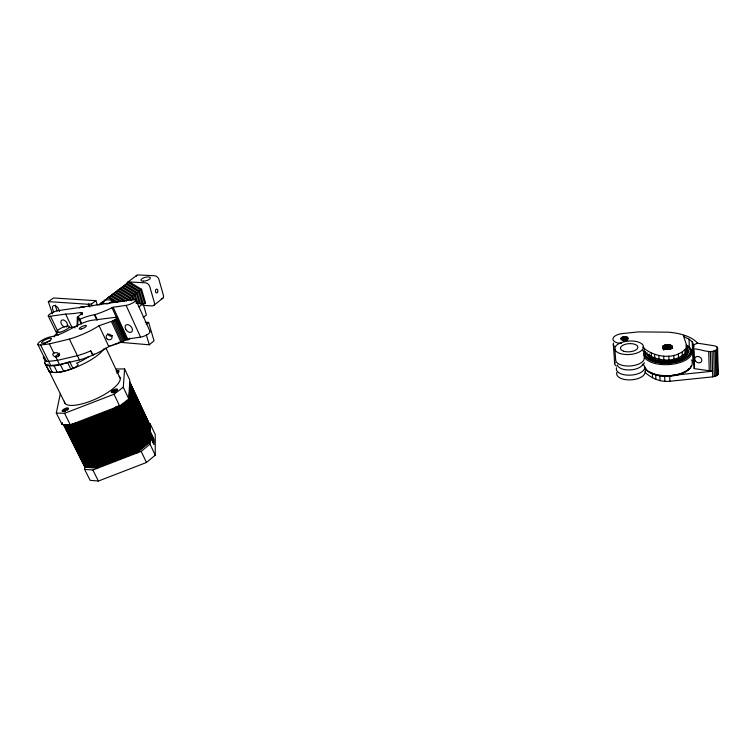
<?xml version="1.0" encoding="UTF-8"?>
<svg xmlns="http://www.w3.org/2000/svg" width="756" height="756" viewBox="0 0 756 756"><rect width="100%" height="100%" fill="white"/><g stroke="black" fill="none" stroke-linecap="round" stroke-linejoin="round"><path stroke-width="1.13" d="M130.694 383.963L129.852 399.111L115.829 409.894L76.176 425.193L63.532 424.702L84.899 467.255L84.615 469.381L90.125 480.334L98.393 481.052L146.475 462.492L155.235 455.178L155.263 434.662L150.264 423.946L148.195 423.87M155.235 455.178L150.038 444.122L150.264 423.946M149.612 424.475L149.404 440.71L135.853 451.786L96.872 466.839L84.209 465.885M149.924 425.155L149.735 441.4L136.184 452.485L97.222 467.529L84.559 466.565M148.667 422.453L148.431 438.631L134.851 449.688L95.842 464.751L83.179 463.825M148.979 423.124L148.752 439.321L135.182 450.387L96.182 465.45L83.519 464.505M149.301 423.804L149.083 440.02L135.522 451.086L96.532 466.14L83.869 465.195M148.034 421.092L147.779 437.242L134.181 448.289L95.152 463.362L82.489 462.445M148.346 421.772L148.1 437.932L134.511 448.988L95.492 464.061L82.829 463.135M147.089 419.06L146.796 435.154L133.179 446.191L94.113 461.273L81.45 460.376M147.401 419.741L147.118 435.853L133.51 446.89L94.453 461.973L81.799 461.065M147.722 420.421L147.448 436.543L133.85 447.59L94.802 462.663L82.139 461.755M146.447 417.699L146.144 433.764L132.508 444.783L93.413 459.875L80.76 458.996M146.768 418.38L146.466 434.454L132.839 445.492L93.763 460.574L81.1 459.686M145.814 416.348L145.483 432.366L131.837 443.385L92.723 458.476L80.06 457.616M146.135 417.019L145.814 433.065L132.168 444.084L93.073 459.175L80.41 458.306M144.859 414.297L144.5 430.268L130.826 441.268L91.684 456.378L79.021 455.547M145.18 414.987L144.831 430.967L131.166 441.976L92.024 457.087L79.371 456.237M145.502 415.668L145.152 431.667L131.497 442.676L92.374 457.786L79.711 456.926M144.226 412.937L143.838 428.869L130.155 439.86L90.985 454.98L78.322 454.158M144.547 413.617L144.169 429.569L130.495 440.568L91.334 455.679L78.671 454.857M143.271 410.895L142.856 426.771L129.144 437.743L89.936 452.882L77.282 452.079M143.593 411.576L143.186 427.471L129.484 438.452L90.285 453.581L77.632 452.768M143.905 412.256L143.508 428.17L129.815 439.16L90.635 454.28L77.981 453.468M142.629 409.525L142.194 425.363L128.463 436.335L89.236 451.474L76.583 450.689M142.95 410.206L142.525 426.072L128.804 437.034L89.586 452.173L76.932 451.389M141.996 408.155L141.533 423.965L127.792 434.917L88.537 450.066L75.883 449.3M142.317 408.845L141.863 424.664L128.133 435.626L88.887 450.774L76.233 449.99M645.265 367.359L645.577 372.85C652.267 378.784 660.933 382.252 669.92 381.26L669.665 375.685L712.587 371.224L694.244 368.616L693.904 350.548M141.032 406.104L140.54 421.848L126.772 432.791L87.488 447.958L74.835 447.212M141.353 406.785L140.871 422.557L127.112 433.5L87.838 448.658L75.184 447.911M141.674 407.475L141.202 423.256L127.452 434.209L88.187 449.366L75.534 448.601M693.583 348.988L693.706 344.802L692.25 341.863L689.047 339.16L684.416 337.015L683.859 335.088L685.805 335.74A42.553 19.996 -3.4 0 1 697.552 343.167L715.006 345.908L717.123 347.07L717.642 348.61C711.736 355.329 700.68 348.469 693.583 348.988L694.244 368.616M77.017 326.62L77.32 317.255L82.281 313.249L82.111 312.578L80.741 312.53A96.116 23.379 -22.7 0 1 65.602 314.071L50.491 316.235A6.246 1.54 -23.8 0 1 49.735 314.099A6.246 1.54 -23.8 0 1 58.212 310.612L133.623 299.556A6.483 1.71 -23.1 0 1 134.568 301.786A6.483 1.71 -23.1 0 1 126.12 305.377L113.126 307.248L110.631 308.457A35.248 8.977 -23.3 0 1 94.887 314.676L93.838 314.846A21.952 5.783 -23.8 0 0 80.023 319.202L78.492 317.501L77.32 317.255M140.389 404.725L139.879 420.44L126.101 431.374L86.789 446.541L74.135 445.813M140.71 405.414L140.21 421.149L126.441 432.082L87.138 447.25L74.485 446.512M139.756 403.354L139.217 419.032L125.42 429.956L86.089 445.133L73.436 444.415M140.077 404.044L139.548 419.741L125.761 430.665L86.439 445.842L73.786 445.114M138.792 401.294L138.225 416.915L124.4 427.82L85.031 443.016L72.378 442.326M139.113 401.984L138.556 417.624L124.74 428.529L85.381 443.715L72.727 443.025M139.435 402.664L138.887 418.323L125.08 429.238L85.74 444.424L73.086 443.725M138.15 399.915L137.554 415.498L123.719 426.393L84.332 441.599L71.678 440.918M138.471 400.604L137.885 416.206L124.06 427.102L84.681 442.307L72.028 441.617M137.498 398.535L136.893 414.08L123.039 424.966L83.623 440.181L70.969 439.519M137.828 399.225L137.223 414.789L123.379 425.685L83.973 440.89L71.329 440.219M136.855 397.155L136.222 412.663L122.359 423.54L82.914 438.754L70.27 438.111M137.176 397.845L136.562 413.371L122.699 424.258L83.273 439.472L70.62 438.82M136.212 395.775L135.56 411.245L121.669 422.113L82.215 437.337L69.561 436.713M136.534 396.465L135.891 411.954L122.009 422.821L82.565 438.045L69.911 437.412M135.239 393.696L134.559 409.109L120.648 419.958L81.147 435.201L68.503 434.596M135.57 394.386L134.889 409.828L120.988 420.676L81.506 435.91L68.853 435.305M135.891 395.076L135.22 410.536L121.329 421.394L81.856 436.628L69.212 436.004M134.596 392.307L133.888 407.692L119.958 418.531L80.438 433.774L67.794 433.188M134.918 393.007L134.218 408.401L120.298 419.249L80.797 434.492L68.153 433.897M133.944 390.918L133.217 406.265L119.278 417.095L79.73 432.347L67.086 431.78M134.275 391.617L133.547 406.974L119.618 417.813L80.089 433.065L67.445 432.489M133.302 389.529L132.546 404.838L118.588 415.658L79.021 430.92L66.377 430.362M133.623 390.228L132.876 405.556L118.928 416.376L79.38 431.638L66.736 431.071M132.65 388.14L131.875 403.411L117.898 414.212L78.312 429.493L65.668 428.954M132.971 388.839L132.206 404.12L118.248 414.94L78.671 430.202L66.018 429.663M131.998 386.751L131.204 401.984L117.208 412.776L77.603 428.057L64.959 427.537M132.328 387.45L131.535 402.693L117.558 413.494L77.953 428.775L65.309 428.246M131.346 385.352L130.533 400.548L116.518 411.33L76.885 426.63L64.241 426.119M131.676 386.051L130.864 401.266L116.868 412.058L77.244 427.338L64.6 426.828M130.372 383.264L129.522 398.393L115.488 409.166L75.817 424.475L71.215 424.296M131.024 384.662L130.193 399.829L116.178 410.612L76.536 425.911L63.891 425.411M129.181 397.675L130.041 382.564M45.993 359.913A8.883 2.448 -24.5 0 0 48.686 361.33L57.437 360.347L77.405 355.689A33.396 9.261 -24 0 0 90.153 351.134L90.852 350.822L92.875 355.084L94.755 354.252A33.349 9.365 -24 0 0 108.836 346.55L122.33 341.91L126.469 338.934L116.915 317.681L115.214 317.34L91.523 320.336C77.093 323.048 65.819 334.058 51.332 336.694A8.94 2.344 -24.3 0 0 39.775 341.75A8.94 2.344 -24.3 0 0 40.597 345.001L50.756 365.507L59.507 364.553L79.456 359.932A33.349 9.365 -24 0 0 92.185 355.386L92.714 355.15L90.682 350.897M124.598 368.909L129.824 380.117L128.737 398.837L123.285 387.252L124.598 368.909L116.301 369.013M642.808 350.68C654.063 361.481 676.062 364.383 686.609 351.587L686.703 345.492L683.131 334.842A42.553 19.996 -3.4 0 0 667.756 332.158L638.423 331.912L623.067 333.481A10.773 4.98 -4.4 0 0 612.955 338.688A10.773 4.98 -4.4 0 0 621.413 343.441M116.915 317.681L115.866 319.193L112.663 321.007L99.064 325.713A33.623 8.855 -23.8 0 1 69.391 339.094L49.357 343.904L40.597 345.001M686.609 351.587L686.703 345.492M77.339 326.686L78.492 317.501L81.157 323.927M123.285 387.252L114.024 394.245L119.561 405.887L70.336 424.872L62.087 424.551L62.464 422.566M62.087 424.551L56.313 413.078L60.329 393.696M77.755 363.91A6.143 1.777 -24.5 0 1 73.984 367.983C66.244 370.809 57.428 374.239 49.263 371.517L44.698 362.974L45.199 360.99L43.375 357.333L43.621 356.52L45.124 359.648M662.587 346.579C662.606 350.529 669.797 349.839 671.952 347.637C672.868 342.997 660.838 343.715 662.691 348.79M621.139 337.941L620.95 338.811C622.632 340.72 626.705 340.408 628.094 338.272L626.601 336.845L623.02 336.892L621.139 337.941L621.271 339.954M669.92 381.26L712.719 376.857L716.981 375.524L718.2 373.993L717.605 347.817M642.6 347.013C653.902 357.768 675.883 360.631 686.476 347.873M642.808 365.091L644.462 362.729M118.89 342.213L149.291 344.793L154.044 340.795L148.62 322.406L145.237 322.16M84.615 469.381L92.893 470.024L141.192 451.379L150.038 444.122M146.21 324.371L148.62 322.406M143.186 317.558L146.418 314.959L139.397 290.909L126.961 283.491L126.016 284.199L138.461 291.636L142.175 304.186M92.875 355.084L94.273 353.959M153.893 305.348L162.918 298.119M58.051 356C59.762 355.424 58.42 352.608 56.766 352.702C47.845 352.258 56.218 360.877 59.733 354.649M139.019 306.908L143.092 303.685L136.052 303.241M145.53 302.816L144.613 303.553L140.616 289.973L128.189 282.564L129.134 281.846L141.552 289.246L145.53 302.816L143.678 304.158M54.942 356.662L59.431 353.146M130.703 297.628L118.163 290.124L117.199 290.852L129.749 298.365L130.703 297.628L131.648 300.784M132.895 295.936L120.384 288.452L119.42 289.179L131.941 296.673L132.895 295.936L134.152 300.141M135.069 294.254L122.585 286.789L121.631 287.507L134.124 294.982L135.069 294.254L137.875 303.695M137.242 292.581L124.778 285.135L123.823 285.853L136.297 293.309L137.242 292.581L140.654 304.092M138.461 291.636L139.397 290.909M140.616 289.973L141.552 289.246M116.67 406.284L114.799 407.72L136.515 453.184L150.057 442.099L128.841 396.957M118.881 405.575L115.139 408.448L75.458 423.757L73.162 423.662M108.703 303.714L111.387 301.663L117.265 302.041M129.134 281.846L99.981 303.865L100.964 303.128M102.24 302.164L103.222 301.427M104.498 300.463L105.471 299.726M106.738 298.771L107.702 298.044M108.968 297.089L109.932 296.361M111.189 295.416L112.143 294.689M113.391 293.753L114.354 293.026M115.592 292.09L116.547 291.372M117.785 290.446L118.73 289.728M119.958 288.801L120.903 288.093M127.603 282.262L136.893 275.269M52.485 313.882L48.327 301.635L88.348 304.271L91.41 304.063L95.927 300.68L97.259 304.866M48.327 301.635L53.459 297.977L95.927 300.68M125.127 339.907A34.842 9.79 -23.6 0 0 126.498 339.236L140.54 337.11A6.407 1.862 -23.3 0 0 147.77 334.322A6.407 1.862 -23.3 0 0 149.679 331.213M697.552 343.167L693.706 344.802L693.781 347.099M44.698 362.974L45.965 364.902C53.827 367.567 62.219 364.108 69.732 361.708L73.001 368.427M56.313 413.078L64.562 413.315L114.024 394.245M108.533 346.21L109.573 346.068M142.818 305.301L152.221 305.915A4.063 2.759 50.1 0 0 154.375 302.532L149.773 286.637A4.101 2.797 50.8 0 0 145.502 282.82L128.926 281.941A4.073 2.75 51.1 0 0 126.706 283.765M84.899 467.255L97.562 468.219L75.099 423.029M661.736 375.373L663.655 375.609M125.628 338.093L126.498 338.508M126.29 301.039L113.702 293.489L112.729 294.226L124.362 301.2M122.132 301.587L111.453 295.18L110.48 295.917L120.185 301.748M117.945 302.135L109.195 296.881L108.212 297.628L115.999 302.305M152.636 438.508L152.136 437.374M691.334 359.96L692.921 361.349L694.367 364.345M152.239 438.678L152.239 439.245M717.69 372.415L718.2 373.993M151.37 435.919L151.578 437.148M152.495 438.291L152.873 438.915L152.542 437.592M151.257 437.044L150.879 436.42L151.058 437.11M152.315 438.811L151.937 438.187L152.268 439.51M152.419 437.469L151.455 436.741M151.455 436.089L150.992 435.295L151.294 436.354M151.219 436.798L151.758 438.178M151.455 438.282L150.992 437.157M64.562 413.315L70.336 424.872M92.893 470.024L98.393 481.052M49.159 365.866L52.457 372.519M37.8 344.405L45.87 360.659M45.965 364.902L65.186 403.6M54.073 365.781L57.371 372.462M49.357 343.904L53.978 353.307M55.594 356.586L59.507 364.553M60.376 364.647L63.674 371.347M67.624 362.521L70.903 369.24M50.491 316.235L58.042 331.78M48.261 315.97L57.305 334.558M69.391 339.094L79.456 359.932M65.602 314.071L72.009 327.433M141.192 451.379L146.475 462.492M80.741 312.53L81.724 314.59M81.563 312.474L82.565 314.59M105.878 347.921L120.251 378.501M150.179 431.241L153.988 439.378L153.969 444.651L150.123 436.448M94.878 314.685L97.326 319.911M94.377 314.761L96.825 319.986M99.064 325.713L108.836 346.55M129.72 381.865L150.246 425.826M111.425 321.48L121.102 342.383M114.969 319.816L124.598 340.71M113.872 320.44L123.521 341.334M112.663 321.007L122.33 341.91M113.126 307.248L127.575 338.688M116.632 317.407L126.469 338.934M112.03 307.796L126.498 339.236M116.518 318.597L126.129 339.472M115.866 319.193L125.487 340.077M126.12 305.377L140.54 337.11M135.844 299.915L150.075 331.563M151.455 435.928L151.795 436.788M152.41 438.291L152.003 437.157M151.342 437.044L151.578 437.62M152.315 439.444L152.806 440.436L152.561 439.359M152.287 438.007L152.079 437.422M152.523 439.085L152.74 439.671M45.199 360.99L45.294 361.255A6.039 1.663 -24.5 0 0 46.806 361.491M43.375 357.333L43.479 357.597A6.048 1.644 -24.5 0 0 44.982 357.824M53.704 312.2L52.618 308.987A4.139 2.608 51 0 1 54.47 305.585A4.139 2.608 51 0 1 58.751 309.412L59.478 311.557M57.116 311.037L55.679 306.766A4.13 2.608 51.1 0 1 55.462 305.122M80.023 319.202L81.516 323.681M88.849 303.893L89.86 307.04M88.348 304.271L89.019 306.369M91.41 304.063L92.043 306.048M129.749 298.365L130.382 300.472M131.941 296.673L132.886 299.82M136.297 293.309L139.406 303.78M146.38 335.021L149.291 344.793M134.124 294.982L136.628 303.383M685.919 346.002L686.835 349.206M151.569 437.79L151.748 438.669L150.916 436.892M614.893 349.13L615.715 360.48A14.298 6.813 -4 0 0 631.26 365.885A14.298 6.813 -4 0 0 644.14 357.701M613.305 344.349L614.704 363.664M623.917 336.713L624.191 340.748M623.02 336.892L623.294 340.928M622.226 337.176L622.424 340.2M621.583 337.526L621.715 339.548M627.782 337.441L627.915 339.463M627.282 337.1L627.48 340.134M626.601 336.845L626.8 339.869M625.77 336.685L626.034 340.729M624.853 336.647L625.127 340.682M644.15 348.043L644.358 351.72M651.218 352.74L651.417 356.445M652.333 373.294L652.579 377.716M654.601 354.441L654.8 358.146M655.688 375.052L655.924 379.484M658.826 355.585L659.015 359.298M659.818 375.137L660.101 380.693M662.936 346.144L663.04 348.355M662.738 346.361L662.842 348.573M666.272 344.793L666.48 349.215M665.809 344.878L666.017 349.3M665.356 344.972L665.563 349.395M664.921 345.095L665.138 349.518M664.515 345.237L664.722 349.65M663.456 345.747L663.673 350.16M663.182 345.936L663.343 349.253M663.655 356.142L663.844 359.865M664.609 375.732L664.883 381.298M669.57 344.849L669.769 349.272M669.126 344.774L669.334 349.196M668.673 344.727L668.871 349.149M668.2 344.698L668.398 349.111M668.767 356.076L668.937 359.799M667.718 344.689L667.926 349.111M667.236 344.698L667.444 349.121M666.754 344.736L666.962 349.159M672.169 346.295L672.264 348.507M672.037 346.078L672.131 348.299M671.867 345.87L671.961 348.091M671.649 345.681L671.744 347.892M671.385 345.501L671.536 348.828M671.092 345.331L671.233 348.658M670.752 345.19L670.903 348.507M670.392 345.057L670.534 348.374M669.996 344.944L670.194 349.366M673.785 355.377L673.946 359.109M678.359 354.091L678.51 357.834M682.158 352.334L682.309 356.067M684.927 350.208L685.068 353.931M689.047 339.16L689.377 348.299M692.25 341.863L692.921 361.349M710.375 351.502L710.886 371.281M708.712 351.36L709.232 371.12M713.74 351.171L714.354 376.592M712.095 351.445L712.719 376.857M717.123 347.07L717.794 374.796M716.404 350.113L716.981 375.524M715.214 350.727L715.809 376.138M50.756 365.507A8.864 2.476 -24.5 0 1 48.053 364.071M112.521 335.626A2.996 2.693 21.1 0 1 107.739 333.613M58.306 335.144A6.917 1.814 -24 0 1 58.439 334.577M54.167 336.911A11.416 2.996 -24 0 1 56.889 333.453M69.372 327.622A11.416 2.996 -24 0 1 75.137 327.972M66.802 326.781A4.177 2.637 50.4 0 1 66.169 327.083M64.553 326.961A4.177 2.637 50.4 0 1 61.123 320.79A4.177 2.637 50.4 0 1 66.887 322.821L67.52 324.702A4.177 2.637 50.4 0 1 67.256 326.261M119.495 342.43A34.842 9.79 -23.6 0 1 113.787 344.651M112.37 345.152A34.842 9.79 -23.6 0 1 110.971 345.624M115.8 391.778A2.58 0.832 -24.4 0 1 115.224 392.099M114.6 392.364A2.58 0.832 -24.4 0 1 112.313 392.345A2.58 0.832 -24.4 0 1 114.77 390.502A2.58 0.832 -24.4 0 1 117.057 390.512M63.476 411.633A2.608 0.822 -25.2 0 1 65.81 409.383A2.608 0.822 -25.2 0 1 67.586 410.045M65.441 411.33A2.608 0.822 -25.2 0 1 64.279 411.651M116.112 371.083A3.298 1.021 -24.1 0 1 119.042 370.912A3.298 1.021 -24.1 0 1 116.698 373.029M117.01 371.867A2.476 0.765 -24.1 0 1 118.522 372.302M118.276 372.595A2.476 0.765 -24.1 0 1 117.416 373.228M88.839 356.463A18.843 5.349 -24.3 0 1 76.422 363.239M104.026 348.639A30.835 8.76 -24.3 0 1 76.271 367.151A30.835 8.76 -24.3 0 1 48.951 370.941M119.117 376.308A30.429 9.488 -24.6 0 1 96.04 398.847A30.429 9.488 -24.6 0 1 64.383 401.228M45.029 343.337A4.772 1.833 -17.3 0 1 50.17 341.088M136.099 276.299A4.035 2.75 51.3 0 1 138.206 274.948L154.687 275.751A4.063 2.797 51 0 1 158.921 279.531L163.409 295.322A4.026 2.759 50.3 0 1 161.245 298.686M99.14 305.055A13.221 8.656 50.2 0 1 107.324 303.978M102.721 302.948A13.164 8.656 50.3 0 1 113.863 301.37M129.796 338.102A5.878 3.865 49.2 0 1 124.825 339.52M79.654 308.051A5.868 3.78 50.6 0 1 84.124 307.257M614.987 346.72A10.745 4.999 -4.3 0 1 613.541 343.035M616.386 366.093A10.641 5.103 -4 0 1 614.94 362.322M642.883 364.052A12.88 6.18 -3.9 0 1 629.701 369.93A12.88 6.18 -3.9 0 1 617.387 364.912M643.81 365.11A14.241 6.88 -3.8 0 1 631.855 375.042A14.241 6.88 -3.8 0 1 616.546 367.747M644.944 371.527A14.203 6.908 -3.8 0 1 630.306 379.89A14.203 6.908 -3.8 0 1 616.877 372.415M686.826 345.511A24.145 11.349 -3.1 0 1 673.728 364.033A24.145 11.349 -3.1 0 1 643.951 352.476M692.033 361.765A24.012 11.472 -2.9 0 1 671.12 375.552A24.012 11.472 -2.9 0 1 644.405 366.358M688.933 368.437A22.368 10.697 -2.9 0 1 687.629 369.76M685.975 370.998A22.368 10.697 -2.9 0 1 682.696 372.774M681.77 373.162A22.368 10.697 -2.9 0 1 670.865 375.685M663.777 375.808A22.368 10.697 -2.9 0 1 660.357 375.467M658.202 375.089A22.368 10.697 -2.9 0 1 654.233 374.012M653.127 373.596A22.368 10.697 -2.9 0 1 650.198 372.132M686.344 345.624A22.51 10.565 -3.1 0 1 672.547 362.455A22.51 10.565 -3.1 0 1 645.492 351.606M686.911 347.713A20.856 9.79 -3.1 0 1 671.054 361.84A20.856 9.79 -3.1 0 1 646.9 352.494M691.277 365.677A23.181 11.094 -2.9 0 1 669.013 376.223A23.181 11.094 -2.9 0 1 645.558 368.125M686.136 344.849A23.332 10.953 -3.1 0 1 673.473 362.719A23.332 10.953 -3.1 0 1 644.698 351.587M685.909 348.412A19.76 9.28 -3.1 0 1 672.566 361.548A19.76 9.28 -3.1 0 1 648.062 354.545M686.136 350.34A18.664 8.76 -3.1 0 1 669.863 360.895A18.664 8.76 -3.1 0 1 649.12 353.988M153.355 438.678L153.336 442.629L150.775 437.157L150.813 433.245L153.355 438.678M128.501 299.329L127.547 300.066L114.969 292.534L115.942 291.797L128.501 299.329M125.723 329.257L125.099 327.244A4.47 2.958 49.4 0 1 129.777 325.458A4.47 2.958 49.4 0 1 131.742 331.837A4.47 2.958 49.4 0 1 125.723 329.257M43.857 343.167A5.462 1.436 -24.3 0 0 51.512 338.726A5.462 1.436 -24.3 0 0 44.122 340.361A5.462 1.436 -24.3 0 0 43.857 343.167M81.194 329.002A3.95 1.049 -23.8 0 0 86.401 325.789A3.95 1.049 -23.8 0 0 80.731 327.225A3.95 1.049 -23.8 0 0 81.194 329.002M106.766 338.612A3.024 2.712 21.4 0 0 111.869 338.225A3.024 2.712 21.4 0 0 108.628 334.294A3.024 2.712 21.4 0 0 106.766 338.612M112.672 392.392A3.44 1.106 -24.4 0 0 117.511 389.482A3.44 1.106 -24.4 0 0 112.852 390.247A3.44 1.106 -24.4 0 0 112.672 392.392M63.476 411.368A3.478 1.096 -25.2 0 0 68.427 408.41A3.478 1.096 -25.2 0 0 63.882 409.128A3.478 1.096 -25.2 0 0 63.476 411.368M59.752 332.224A6.927 1.805 -24 0 0 69.401 326.63A6.927 1.805 -24 0 0 59.932 328.756A6.927 1.805 -24 0 0 59.752 332.224M143.423 281.166A4.867 1.777 -14.9 0 0 150.359 277.896A4.867 1.777 -14.9 0 0 143.139 278.066A4.867 1.777 -14.9 0 0 143.423 281.166M157.513 292.317A1.928 1.2 -88 0 0 156.946 289.132A1.928 1.2 -88 0 0 155.5 291.608A1.928 1.2 -88 0 0 157.513 292.317M695.293 360.716A3.723 2.967 32.7 0 0 701.388 361.718A3.723 2.967 32.7 0 0 698.204 356.482A3.723 2.967 32.7 0 0 695.293 360.716M623.653 351.2A8.713 4.082 -4.1 0 0 637.752 347.911A8.713 4.082 -4.1 0 0 626.11 344.075A8.713 4.082 -4.1 0 0 623.653 351.2M620.128 353.515A14.383 6.738 -4.1 0 0 643.365 348.053A14.383 6.738 -4.1 0 0 624.106 341.75A14.383 6.738 -4.1 0 0 620.128 353.515"/></g></svg>
